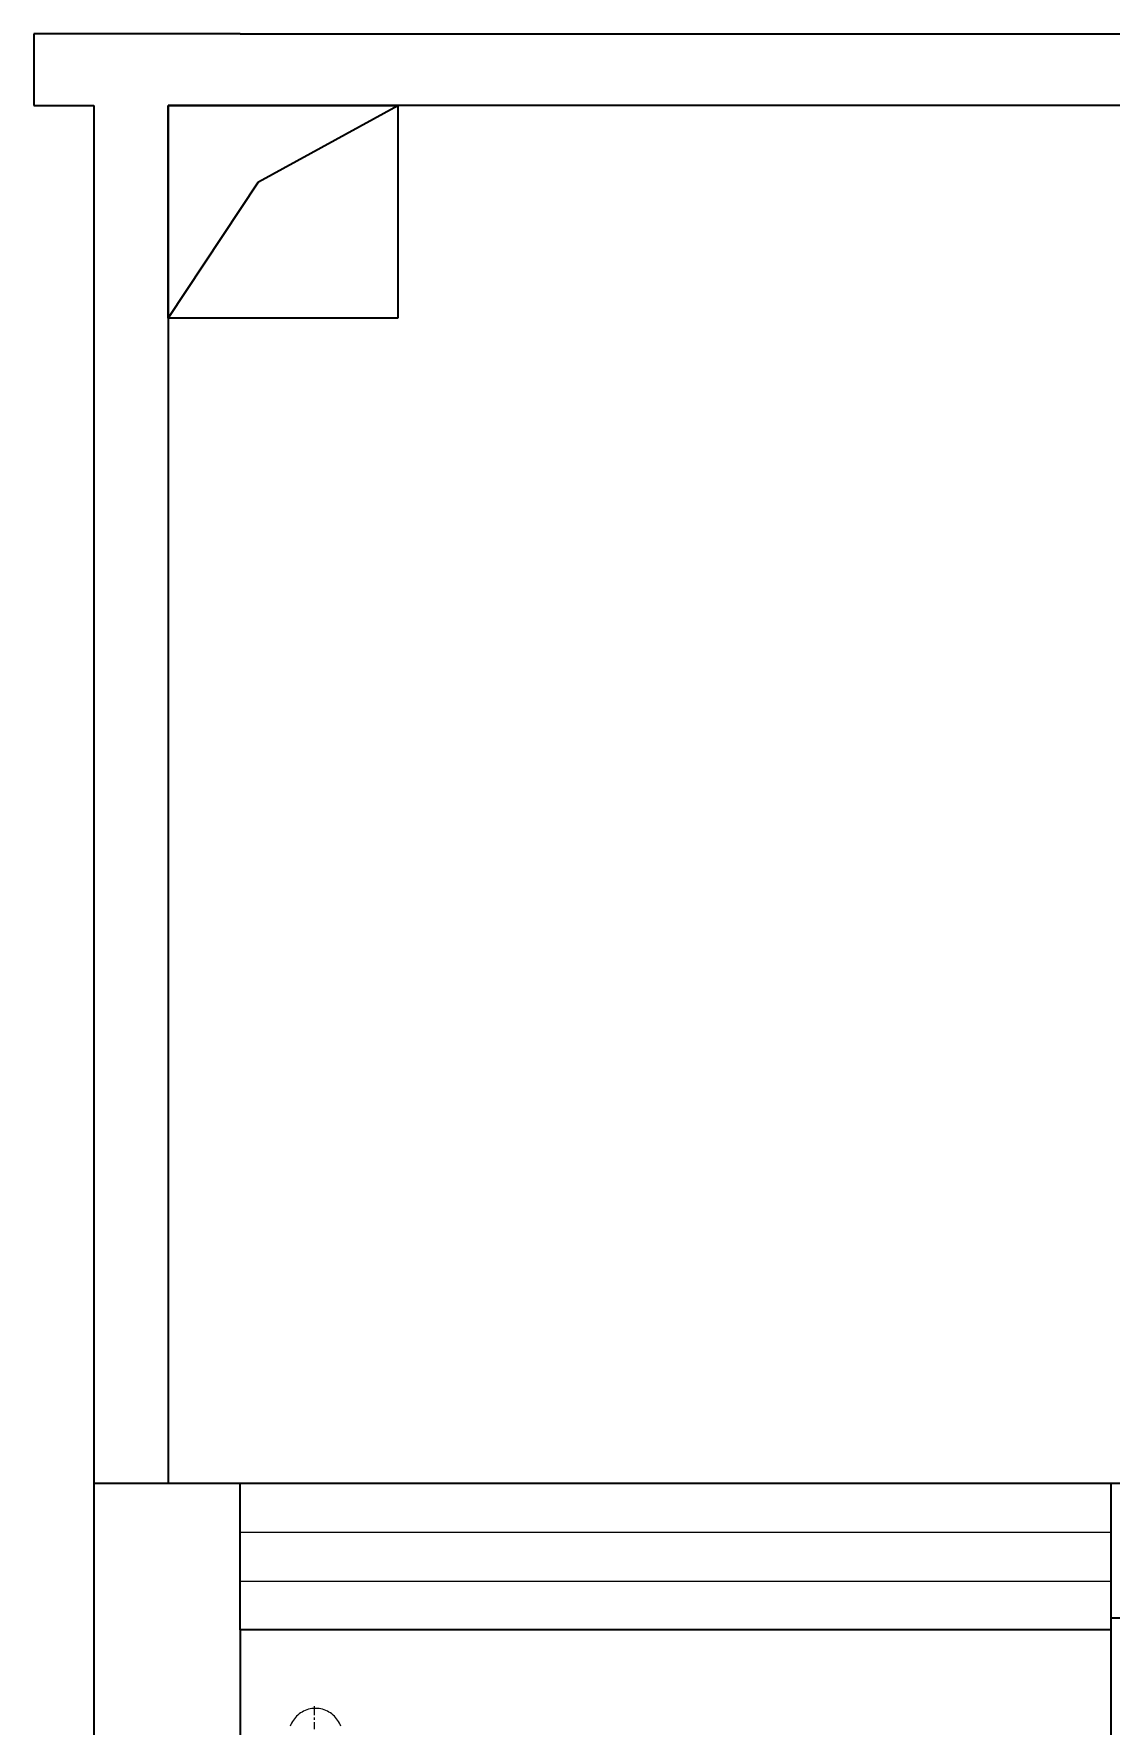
# Model space of a CAD drawing. Header units: millimetres. Extents: x -4600 to 229000, y -4300 to 19460.
# Drawn here: x 6251 to 8034, y 3969 to 6770 of the extents above; entities that cross this region are included whole.
import ezdxf

# ---------------------------------------------------------------- set-up
doc = ezdxf.new("R2010")
doc.units = ezdxf.units.MM
doc.header["$LTSCALE"] = 100
for name, color, linetype, lineweight in [('A-EX-SERVICE', 6, 'Continuous', 13), ('A-EX-WALL', 7, 'Continuous', 35), ('A-EX-WINDOW', 4, 'Continuous', 18)]:
    doc.layers.add(name, color=color, linetype=linetype, lineweight=lineweight)

# ---------------------------------------------------------------- blocks, each defined once
blk = doc.blocks.new('SOURCE_ORIGINAL')
at = {"layer": 'A-EX-SERVICE'}
for p, q in [((6714.8, 2187.1), (6714.8, 2202.4)), ((6714.8, 2179.4), (6714.8, 2183.2)), ((6714.8, 2164.1), (6714.8, 2175.6))]:
    blk.add_line(p, q, dxfattribs=at)
for points in [[(6716.7, 2198.5), (6713.7, 2198.4), (6710.7, 2198.1), (6707.8, 2197.6), (6705, 2197), (6702.2, 2196.1), (6699.5, 2195.1), (6696.9, 2193.9), (6694.4, 2192.5), (6692, 2191), (6689.7, 2189.4), (6687.6, 2187.6), (6685.5, 2185.7), (6683.6, 2183.6), (6681.8, 2181.4), (6680.1, 2179.1), (6678.6, 2176.8), (6677.2, 2174.3), (6676, 2171.7), (6675, 2169)], [(6758.4, 2169), (6757.4, 2171.7), (6756.2, 2174.3), (6754.9, 2176.8), (6753.3, 2179.1), (6751.7, 2181.4), (6749.9, 2183.6), (6747.9, 2185.7), (6745.9, 2187.6), (6743.7, 2189.4), (6741.4, 2191), (6739, 2192.5), (6736.5, 2193.9), (6733.9, 2195.1), (6731.2, 2196.1), (6728.5, 2197), (6725.6, 2197.6), (6722.7, 2198.1), (6719.7, 2198.4), (6716.7, 2198.5)]]:
    blk.add_lwpolyline(points, dxfattribs=at)
at = {"layer": 'A-EX-WALL'}
for p, q in [((6350, 4970), (6250.5, 4970)), ((6250.5, 4970), (6250.5, 4851.4)), ((6591.9, 4970), (6350, 4970)), ((6591.9, 4970), (9172.2, 4970)), ((6250.5, 4851.4), (6350, 4851.4)), ((6350, 4851.4), (6350, 2068.5)), ((8931.4, 4851.4), (6472.9, 4851.4)), ((6472.9, 4499.6), (6472.9, 4851.4)), ((6472.9, 4851.4), (6472.9, 2570.8)), ((6472.9, 4851.4), (6853, 4851.4)), ((6622.6, 4725.2), (6853, 4851.4)), ((6853, 4851.4), (6853, 4499.6)), ((6472.9, 4499.6), (6622.6, 4725.2)), ((6853, 4499.6), (6472.9, 4499.6)), ((8931.4, 2570.8), (6350, 2570.8)), ((6591.9, 2328.5), (6591.9, 2570.8)), ((8033.6, 2328.5), (8033.6, 2570.8)), ((6591.9, 2328.5), (6591.9, 1827.6)), ((8033.6, 2328.5), (6591.9, 2328.5)), ((8270, 2347.6), (8033.6, 2347.6)), ((8033.6, -240.9), (8033.6, 2328.5))]:
    blk.add_line(p, q, dxfattribs=at)
at = {"layer": 'A-EX-WINDOW'}
for p, q in [((8033.6, 2489.4), (6591.9, 2489.4)), ((8033.6, 2408.8), (6591.9, 2408.8))]:
    blk.add_line(p, q, dxfattribs=at)
blk = doc.blocks.new('A01_SHEET')
blk.add_blockref('SOURCE_ORIGINAL', (0, 1800))

msp = doc.modelspace()

# ---------------------------------------------------------------- block references
msp.add_blockref('A01_SHEET', (0, 0))

doc.saveas('drawing.dxf')
